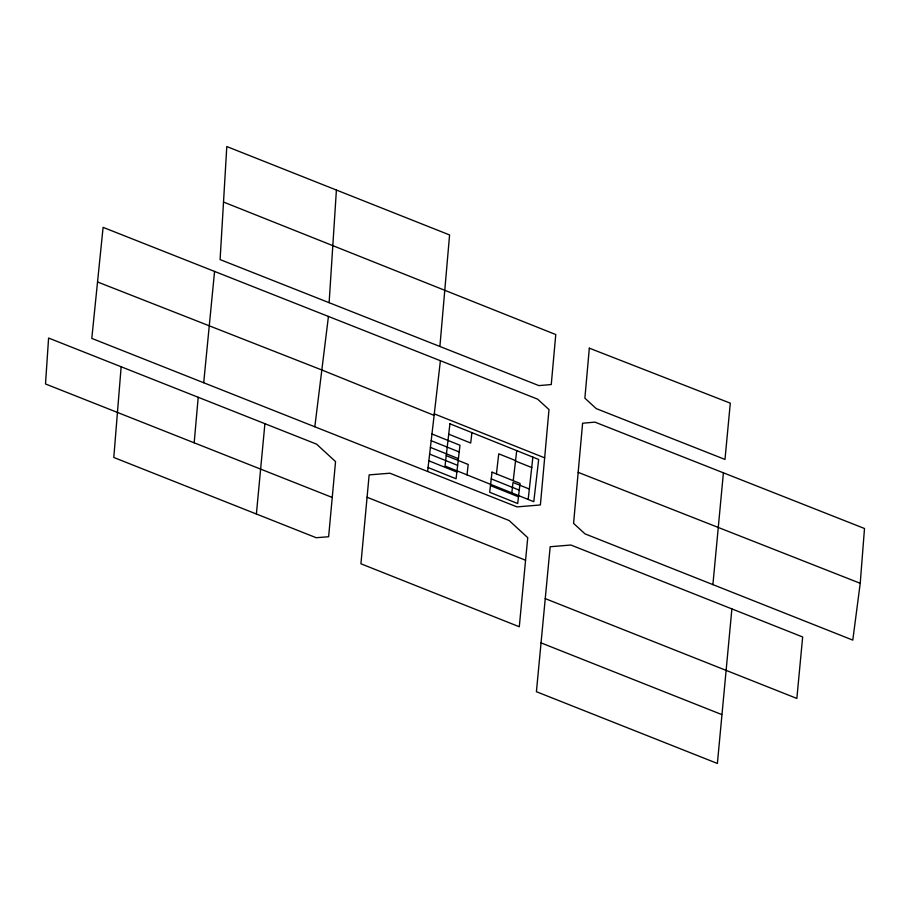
<?xml version="1.0" encoding="UTF-8"?>
<svg xmlns="http://www.w3.org/2000/svg" width="910" height="910" viewBox="0 0 910 910"><rect width="100%" height="100%" fill="white"/><g stroke="black" fill="none" stroke-linecap="round" stroke-linejoin="round"><path stroke-width="1.36" d="M223.519 202.043L220.095 259.589L538.902 385.613L551.255 384.543L555.771 334.561L223.519 202.043L226.795 146.544L449.585 234.951L439.894 346.46M336.404 190.031L329.124 302.677M860.223 583.299L864.5 528.505L594.969 422.138L582.605 423.218L573.573 523.386L584.993 533.863L852.795 640.117L860.223 583.299L578.168 472.347M121.155 366.775L113.796 457.48L316.191 537.719L328.624 536.741L335.551 461.597L316.578 444.148L48.594 338.042L45.5 383.963L332.252 497.463M712.894 584.63L723.404 472.836M545.249 598.621L796.853 698.436L802.654 636.977L570.866 545.022L550.175 546.739L536.411 691.714L717.387 763.456L731.89 608.892M194.183 442.806L198.209 397.283M544.658 457.844L548.992 409.568L537.605 399.149L103.092 227.352L91.796 338.406L516.994 506.893L540.392 504.959L544.658 457.844L434.298 413.879L427.62 471.437M532.873 457.127L528.175 499.453M256.381 514.036L264.912 423.685M525.571 560.219L519.291 626.762L360.929 563.779L369.141 474.895L389.889 473.211L509.122 520.531L527.755 537.685L525.571 560.219L367.083 497.269M203.715 382.712L214.567 271.43M440.394 360.701L434.115 415.381L321.799 369.972L97.518 281.964M467.001 474.861L468.206 464.475L446.241 455.637M471.903 432.625L470.697 443.022L448.732 434.184M496.416 473.928L498.748 453.817L515.56 460.574M511.807 492.879L513.012 482.482L529.381 489.057M513.229 480.685L516.709 450.632M314.826 426.71L328.442 316.441M541.018 642.869L721.721 714.543M515.504 461.029L531.872 467.603M431.966 433.99L459.971 445.252L456.081 478.774L428.075 467.512M431.192 440.69L459.197 451.951M430.407 447.401L458.412 458.651M429.634 454.101L457.639 465.363M491.241 478.865L519.246 490.126M428.86 460.813L456.865 472.062M490.467 485.576L518.472 496.826M589.327 348.166L584.88 398.171L596.243 408.613L724.986 459.425L730.298 403.164L589.327 348.166M449.927 423.798L445.036 466.034L533.783 501.706L538.674 459.459L449.927 423.798M492.026 472.165L489.694 492.276L517.699 503.537L520.031 483.415L492.026 472.165"/></g></svg>
